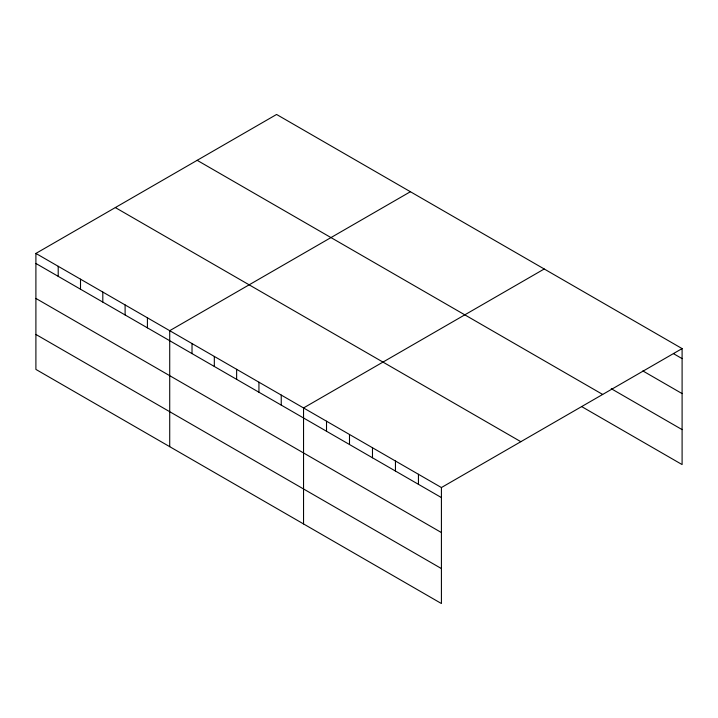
<?xml version="1.0" encoding="UTF-8"?>
<svg xmlns="http://www.w3.org/2000/svg" width="718" height="718" viewBox="0 0 718 718"><rect width="100%" height="100%" fill="white"/><g stroke="black" fill="none" stroke-linecap="round" stroke-linejoin="round"><path stroke-width="1.08" d="M35.9 253.427L441.417 487.549L441.417 603.533L35.9 369.411L35.9 253.427L276.583 114.467L682.1 348.589L682.1 464.573L581.562 406.532M410.4 191.724L169.717 330.684L169.717 446.668M544.226 268.99L303.543 407.95L303.543 523.934M441.417 487.549L682.1 348.589M673.484 353.651L682.1 358.623M642.843 370.928L682.1 393.59M611.251 388.707L682.1 429.615M197.154 160.32L602.671 394.442M115.329 207.565L520.846 441.696M35.9 263.461L441.417 497.583M35.9 298.428L441.417 532.55M35.9 334.444L441.417 568.566M418.441 474.284L418.441 484.318M395.456 461.01L395.456 471.053M372.48 447.745L372.48 457.788M349.495 434.48L349.495 444.514M326.519 421.215L326.519 431.249M281.241 395.071L281.241 405.105M258.938 382.191L258.938 392.225M236.635 369.312L236.635 379.355M214.323 356.442L214.323 366.476M192.02 343.563L192.02 353.597M147.414 317.805L147.414 327.848M125.112 304.935L125.112 314.969M102.809 292.055L102.809 302.09M80.506 279.176L80.506 289.219M58.203 266.297L58.203 276.34"/></g></svg>
